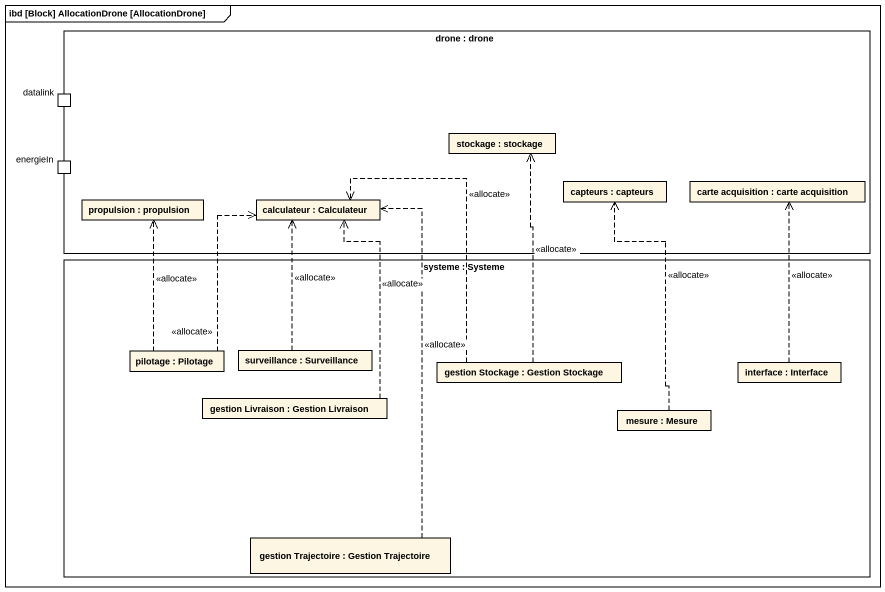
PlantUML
@startuml
mainframe ibd [Block] AllocationDrone [AllocationDrone]
rectangle "drone : drone" as drone {
  port datalink
  port energieIn
  rectangle "stockage : stockage" as stockage
  rectangle "propulsion : propulsion" as propulsion
  rectangle "calculateur : Calculateur" as calculateur
  rectangle "capteurs : capteurs" as capteurs
  rectangle "carte acquisition : carte acquisition" as carte_acquisition
}
rectangle "systeme : Systeme" as systeme {
  rectangle "pilotage : Pilotage" as pilotage
  rectangle "surveillance : Surveillance" as surveillance
  rectangle "gestion Stockage : Gestion Stockage" as gestion_Stockage
  rectangle "interface : Interface" as interface_
  rectangle "gestion Livraison : Gestion Livraison" as gestion_Livraison
  rectangle "mesure : Mesure" as mesure
  rectangle "gestion Trajectoire : Gestion Trajectoire" as gestion_Trajectoire
}
pilotage .up.> propulsion : <<allocate>>
pilotage .up.> calculateur : <<allocate>>
surveillance .up.> calculateur : <<allocate>>
gestion_Stockage .up.> stockage : <<allocate>>
gestion_Stockage .up.> calculateur : <<allocate>>
interface_ .up.> carte_acquisition : <<allocate>>
gestion_Livraison .up.> calculateur : <<allocate>>
mesure .up.> capteurs : <<allocate>>
gestion_Trajectoire .up.> calculateur : <<allocate>>
@enduml
